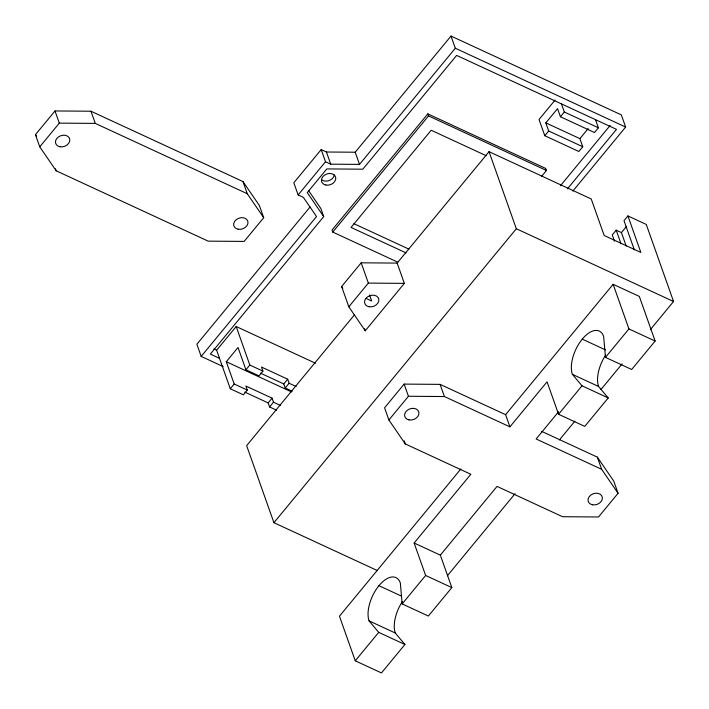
<?xml version="1.0" encoding="UTF-8"?>
<svg xmlns="http://www.w3.org/2000/svg" width="709" height="709" viewBox="0 0 709 709"><rect width="100%" height="100%" fill="white"/><g stroke="black" fill="none" stroke-linecap="round" stroke-linejoin="round"><path stroke-width="1.06" d="M35.45 134.657L55.001 110.959L90.974 111.224L242.957 181.557L259.388 205.539L263.704 217.707L244.153 241.414L208.171 241.14L56.188 170.807L39.757 146.834L35.45 134.657L36.664 136.438M39.757 146.834L59.308 123.127L95.29 123.393L247.273 193.725L263.704 217.707M572.81 191.111L625.639 127.053L621.332 114.885L451.004 36.062L355.218 152.222L326.432 152.01L321.195 149.581L293.827 182.771L298.134 194.94L303.372 197.368L316.515 216.546L201.188 356.414L223.229 366.615M298.134 194.94L325.502 161.749L321.195 149.581M310.099 206.939L196.872 344.246L201.188 356.414M325.502 161.749L330.74 164.178L359.525 164.391L455.311 48.23L451.004 36.062M308.672 190.73L320.84 208.49L323.712 216.6L210.334 354.101L219.506 358.346M280.48 405.451L273.497 402.216L272.061 398.157L245.855 386.033L247.29 390.092L243.382 394.833L230.283 388.762L216.635 350.228L236.186 326.521L315.461 363.212M541.525 176.452L546.453 170.479L545.735 168.45L427.819 113.883L332.034 230.044L332.751 232.073L397.705 262.135M332.751 232.073L428.537 115.913L427.819 113.883M247.29 390.092L234.192 384.021L226.286 361.714L238.02 347.49L245.917 369.797L259.024 375.867L262.933 371.126L261.497 367.067L287.694 379.191L289.13 383.25L296.123 386.485M230.283 388.762L234.192 384.021M245.917 369.797L249.825 365.055L236.186 326.521M397.155 263.092L404.343 283.37L365.241 330.784L348.81 306.802L341.632 286.525L361.182 262.817L397.155 263.092L489.033 151.673L591.226 198.963L604.157 235.468L640.847 252.448L627.917 215.935L624.009 220.676L634.351 249.887M276.572 410.192L269.588 406.957L268.153 402.898L272.061 398.157M292.214 391.226L285.222 387.991L283.786 383.932L287.694 379.191M348.81 306.802L368.361 283.095L404.343 283.37M269.588 406.957L273.497 402.216M285.222 387.991L289.13 383.25M354.553 314.752L246.635 445.633L273.931 522.701L377.073 570.426M555.094 100.022L539.035 119.502L544.787 135.72L578.845 151.487L582.754 146.745L579.882 138.636L545.824 122.87L557.549 108.645L560.42 116.755L594.488 132.521L598.396 127.78L595.525 119.67M544.787 135.72L548.695 130.979L545.824 122.87M560.42 116.755L564.329 112.013L561.457 103.904M579.882 138.636L588.16 128.595M273.931 522.701L516.329 228.741L489.033 151.673M560.394 185.793L610.112 125.502M505.614 414.685L613.134 284.3L639.332 296.424L655.134 341.047L631.675 369.495L605.477 357.371L603.634 336.403A26.774 13.542 -65.2 0 0 582.257 339.141A26.774 13.542 -65.2 0 0 572.358 374.334L598.564 386.458L608.216 397.944L584.765 426.393L558.559 414.26L547.064 381.814L509.922 426.853L505.614 414.685L440.103 384.375L404.13 384.101L384.579 407.808L388.887 419.976L405.318 443.949L470.829 474.268L414.136 543.014L425.63 575.469L451.837 587.593L428.378 616.041L402.171 603.917L400.337 582.949A26.774 13.542 -65.2 0 0 378.952 585.687A26.774 13.542 -65.2 0 0 369.061 620.88L378.712 632.366L404.919 644.49L381.46 672.938L355.262 660.806L339.46 616.192L460.903 468.906M567.475 188.816L616.484 129.366L456.64 55.399L362.813 169.194L326.831 168.919L307.281 192.626L323.712 216.6M388.887 419.976L408.437 396.269L444.419 396.544L509.922 426.853M626.215 246.112L621.43 232.587L616.183 230.159L612.275 234.901L614.49 241.157M621.43 232.587L626.641 226.268M451.837 587.593L440.342 555.147L497.036 486.392L562.547 516.71L598.52 516.985L618.071 493.278L613.764 481.11L597.332 457.128L541.747 431.409M558.55 411.787L536.128 438.977L601.64 469.296L618.071 493.278M355.262 660.806L378.712 632.366M402.171 603.917L425.63 575.469M558.559 414.26L582.018 385.811L608.216 397.944M605.477 357.371L628.927 328.923L613.134 284.3M447.361 575.797L515.009 493.765M559.401 439.926L574.902 421.128M600.975 389.516L622.112 363.877M650.295 329.694L673.55 301.493L646.262 224.425L627.917 215.935M455.311 48.23L625.639 127.053M564.329 112.013L598.396 127.78M548.695 130.979L582.754 146.745M428.537 115.913L546.453 170.479M486.17 155.688L431.196 130.243L351.052 227.438L406.027 252.883M516.329 228.741L673.55 301.493M628.927 328.923L655.134 341.047M353.897 223.672L408.871 249.107M582.257 339.141L605.548 349.918M365.924 298.347L371.693 301.015L369.531 294.926M249.825 365.055L262.933 371.126M213.879 348.961L216.635 350.228M260.495 373.156L283.786 383.932M226.286 361.714L291.523 391.9M244.853 392.121L268.153 402.898M414.136 543.014L440.342 555.147M378.952 585.687L401.276 596.021M369.061 620.88L395.267 633.004L404.919 644.49M572.358 374.334L582.018 385.811M341.632 286.525L342.846 288.297M616.183 230.159L620.987 243.719M597.332 457.128L601.64 469.296M440.103 384.375L444.419 396.544M355.218 152.222L359.525 164.391M326.432 152.01L330.74 164.178M361.182 262.817L368.361 283.095M404.13 384.101L408.437 396.269M364.523 328.754L365.241 330.784M404.245 440.909L405.318 443.949M242.957 181.557L247.273 193.725M90.974 111.224L95.29 123.393M55.001 110.959L59.308 123.127M55.47 168.777L56.188 170.807M395.267 633.004A26.774 13.542 -65.2 0 1 402.349 601.631M598.564 386.458A26.774 13.542 -65.2 0 1 605.646 355.085M334.302 174.972A7.365 5.645 -19.5 0 1 329.118 180.565A7.365 5.645 -19.5 0 1 321.514 179.616M369.026 306.74A7.365 5.645 -19.5 0 0 378.81 299.216A7.365 5.645 -19.5 0 0 367.235 297.089A7.365 5.645 -19.5 0 0 369.026 306.74M409.102 419.914A7.365 5.645 -19.5 0 0 418.886 412.381A7.365 5.645 -19.5 0 0 407.312 410.254A7.365 5.645 -19.5 0 0 409.102 419.914M592.529 504.799A7.365 5.645 -19.5 0 0 602.313 497.266A7.365 5.645 -19.5 0 0 590.739 495.139A7.365 5.645 -19.5 0 0 592.529 504.799M325.936 185.058A7.365 5.645 -19.5 0 0 335.712 177.525A7.365 5.645 -19.5 0 0 324.146 175.398A7.365 5.645 -19.5 0 0 325.936 185.058M238.162 229.229A7.365 5.645 -19.5 0 0 247.937 221.695A7.365 5.645 -19.5 0 0 236.372 219.568A7.365 5.645 -19.5 0 0 238.162 229.229M59.973 146.772A7.365 5.645 -19.5 0 0 69.757 139.239A7.365 5.645 -19.5 0 0 58.182 137.112A7.365 5.645 -19.5 0 0 59.973 146.772"/></g></svg>
